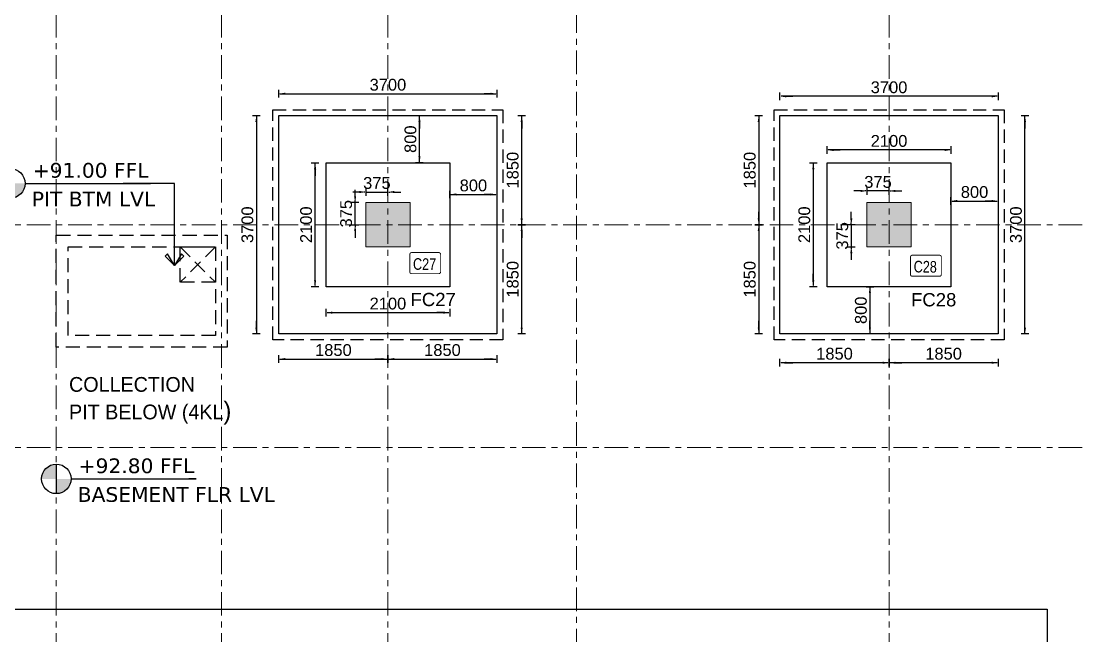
# Model space of a CAD drawing. Extents: x 1878645 to 3043969, y -1160829 to -603973.
# Drawn here: x 2125709 to 2143617, y -673360 to -662941 of the extents above; entities that cross this region are included whole.
import ezdxf
from ezdxf.enums import TextEntityAlignment as Align

# ---------------------------------------------------------------- set-up
doc = ezdxf.new("R2010")
doc.units = 0
doc.header["$LTSCALE"] = 100
doc.header["$PDMODE"] = 66
for name, pattern in [('Center', [50.8, 31.75, -6.35, 6.35, -6.35]), ('Grids', [7, 4, -1, 1, -1]), ('Hidden', [9.525, 6.35, -3.175]), ('HIDDEN2', [4.7625, 3.175, -1.5875]), ('SCHidden', [0.375, 0.25, -0.125])]:
    doc.linetypes.add(name, pattern=pattern)
doc.layers.get('Defpoints').update_dxf_attribs({"lineweight": 0})
for name, color, linetype in [('A-ANNO-LVL', 4, 'Continuous'), ('A-ANNO-TEXT', 8, 'Continuous'), ('A-CUT-ABOE', 150, 'Hidden'), ('A-DIMN-100', 5, 'Continuous'), ('COMMENTS', 30, 'Continuous'), ('Dim', 3, 'Continuous'), ('Footing', 5, 'Continuous'), ('Footing Nos', 4, 'Continuous'), ('PCC', 2, 'Continuous'), ('RETAIN-WALL', 1, 'Continuous')]:
    doc.layers.add(name, color=color, linetype=linetype)
for name, color, linetype, lineweight in [('A-GRID', 8, 'Grids', 0), ('A-WALL-BRCK', 7, 'Continuous', 0), ('ECO COL', 6, 'Continuous', 0), ('Eco_  CNO', 7, 'Continuous', 25)]:
    doc.layers.add(name, color=color, linetype=linetype, lineweight=lineweight)
doc.styles.add('ARIAL', font='arial.ttf')
doc.styles.add('DIM-1', font='ARIALN.TTF')
doc.styles.add('ITA', font='simplex.shx')
doc.styles.add('SC-BBS1', font='SansSerif')
doc.styles.get("Standard").update_dxf_attribs({"font": 'verdana.ttf'})
doc.dimstyles.new('A-150-DIM-EXT_MAIN(FT)', dxfattribs={"dimscale": 0, "dimtxt": 200, "dimasz": 18, "dimexe": 100, "dimexo": 100, "dimgap": 50, "dimtad": 1, "dimdec": 0, "dimdsep": 46, "dimtxsty": 'ARIAL', "dimblk": 'A3', "dimcen": 0.025, "dimse1": 1, "dimse2": 1, "dimclrd": 256, "dimclre": 256, "dimclrt": 7, "dimazin": 2, "dimtfac": 1, "dimtdec": 0, "dimtix": 1, "dimtmove": 2, "dimatfit": 3, "dimldrblk": 'WSA-DOT-100', "dimfxl": 1, "dimtolj": 1, "dimtzin": 0, "dimarcsym": 0})
doc.dimstyles.new('DIM-075', dxfattribs={"dimscale": 75, "dimtxt": 2, "dimasz": 1.5, "dimexe": 0, "dimexo": 0, "dimgap": 0.5, "dimtad": 1, "dimdec": 0, "dimzin": 0, "dimdsep": 46, "dimtxsty": 'Standard', "dimblk": 'TAG-DIM-ARROW', "dimcen": 1, "dimclre": 8, "dimclrt": 7, "dimadec": 0, "dimazin": 0, "dimtfac": 1, "dimtdec": 0, "dimtmove": 0, "dimatfit": 3, "dimldrblk": 'TAG-LED-ARROW', "dimfxl": 1, "dimtfill": 1, "dimtfillclr": 256, "dimtolj": 1, "dimtzin": 0, "dimlwd": -1, "dimlwe": 5, "dimarcsym": 0})

# ---------------------------------------------------------------- blocks, each defined once
blk = doc.blocks.new('A2')
at = {"layer": 'Dim', "linetype": 'ByBlock', "lineweight": -2, "extrusion": (0, 0, -1)}
blk.add_lwpolyline([(6, 0), (12.2, 0)], dxfattribs=at)
blk.add_solid([(6, -1), (0, 0), (6, 1)], dxfattribs=at)
blk = doc.blocks.new('A3')
at = {"layer": 'Dim', "linetype": 'ByBlock', "lineweight": -2}
blk.add_line((0, 3.59), (0, -3.59), dxfattribs=at)
blk.add_blockref('A2', (0, 0), dxfattribs=at)
blk = doc.blocks.new('*D527')
at = {"layer": 'Defpoints', "color": 0, "transparency": 16777216}
for p in [(2131375, -666017), (2131556, -666017), (2131556, -666392)]:
    blk.add_point(p, dxfattribs=at)
at = {"layer": 'Dim', "lineweight": -2, "transparency": 16777216}
for p, q in [((2131375, -665999), (2131375, -665981)), ((2131375, -666392), (2131375, -666017)), ((2131375, -666410), (2131375, -666428))]:
    blk.add_line(p, q, dxfattribs=at)
at = {"layer": 'Dim', "lineweight": -2, "transparency": 16777216, "xscale": 18, "yscale": 18, "zscale": 18}
for p, rotation in [((2131375, -666017), 270), ((2131375, -666392), 90)]:
    blk.add_blockref('A3', p, dxfattribs=dict(at, rotation=rotation))
at = {"layer": 'Dim', "color": 7, "transparency": 16777216, "insert": (2131223, -666205), "char_height": 200, "attachment_point": 5, "rotation": 90, "style": 'ARIAL'}
blk.add_mtext('\\A1;375', dxfattribs=at)
blk = doc.blocks.new('WSA-DOT-100')
at = {"layer": 'A-DIMN-100', "color": 5}
for p, q in [((0, -200), (0, 200)), ((-200, 0), (200, 0))]:
    blk.add_line(p, q, dxfattribs=at)
at = {"layer": 'A-DIMN-100', "color": 1, "const_width": 60}
blk.add_lwpolyline([(-30, 0, 1), (30, 0, 1)], format="xyb", close=True, dxfattribs=at)
blk = doc.blocks.new('*D528')
at = {"layer": 'Defpoints', "color": 0, "transparency": 16777216}
for p in [(2131931, -665837), (2131556, -666017), (2131931, -666017)]:
    blk.add_point(p, dxfattribs=at)
at = {"layer": 'Dim', "lineweight": -2, "transparency": 16777216}
for p, q in [((2131538, -665837), (2131520, -665837)), ((2131556, -665837), (2131931, -665837)), ((2131949, -665837), (2131967, -665837))]:
    blk.add_line(p, q, dxfattribs=at)
at = {"layer": 'Dim', "lineweight": -2, "transparency": 16777216, "xscale": 18, "yscale": 18, "zscale": 18}
blk.add_blockref('A3', (2131556, -665837), dxfattribs=at)
at = {"layer": 'Dim', "lineweight": -2, "transparency": 16777216, "xscale": 18, "yscale": 18, "zscale": 18, "rotation": 180}
blk.add_blockref('A3', (2131931, -665837), dxfattribs=at)
at = {"layer": 'Dim', "color": 7, "transparency": 16777216, "insert": (2131744, -665685), "char_height": 200, "attachment_point": 5, "style": 'ARIAL'}
blk.add_mtext('\\A1;375', dxfattribs=at)
blk = doc.blocks.new('*D374')
at = {"layer": 'Defpoints', "color": 0, "transparency": 16777216}
for p in [(2140056, -665819), (2140056, -666017), (2140431, -666017)]:
    blk.add_point(p, dxfattribs=at)
at = {"layer": 'Dim', "lineweight": -2, "transparency": 16777216}
for p, q in [((2140038, -665819), (2140020, -665819)), ((2140431, -665819), (2140056, -665819)), ((2140449, -665819), (2140467, -665819))]:
    blk.add_line(p, q, dxfattribs=at)
at = {"layer": 'Dim', "lineweight": -2, "transparency": 16777216, "xscale": 18, "yscale": 18, "zscale": 18}
blk.add_blockref('A3', (2140056, -665819), dxfattribs=at)
at = {"layer": 'Dim', "lineweight": -2, "transparency": 16777216, "xscale": 18, "yscale": 18, "zscale": 18, "rotation": 180}
blk.add_blockref('A3', (2140431, -665819), dxfattribs=at)
at = {"layer": 'Dim', "color": 7, "transparency": 16777216, "insert": (2140244, -665667), "char_height": 200, "attachment_point": 5, "style": 'ARIAL'}
blk.add_mtext('\\A1;375', dxfattribs=at)
blk = doc.blocks.new('*D375')
at = {"layer": 'Defpoints', "color": 0, "transparency": 16777216}
for p in [(2140056, -666392), (2139791, -666767), (2140056, -666767)]:
    blk.add_point(p, dxfattribs=at)
at = {"layer": 'Dim', "lineweight": -2, "transparency": 16777216}
for p, q in [((2139791, -666374), (2139791, -666356)), ((2139791, -666392), (2139791, -666767)), ((2139791, -666785), (2139791, -666803))]:
    blk.add_line(p, q, dxfattribs=at)
at = {"layer": 'Dim', "lineweight": -2, "transparency": 16777216, "xscale": 18, "yscale": 18, "zscale": 18}
for p, rotation in [((2139791, -666392), 270), ((2139791, -666767), 90)]:
    blk.add_blockref('A3', p, dxfattribs=dict(at, rotation=rotation))
at = {"layer": 'Dim', "color": 7, "transparency": 16777216, "insert": (2139638, -666580), "char_height": 200, "attachment_point": 5, "rotation": 90, "style": 'ARIAL'}
blk.add_mtext('\\A1;375', dxfattribs=at)
blk = doc.blocks.new('Co')
at = {"const_width": 0.75}
blk.add_lwpolyline([(-12.57, -7.17), (-12.57, 6.59, -0.414214), (-11.07, 8.09), (10.51, 8.09, -0.414214), (12.01, 6.59), (12.01, -7.17, -0.414214), (10.51, -8.67), (-11.07, -8.67, -0.414214)], format="xyb", close=True, dxfattribs=at)
at = {"style": 'ITA', "width": 0.669972}
blk.add_attdef('COL', text='', height=10.5, rotation=0.63804, dxfattribs=at).set_placement((-9.93, -5.51), (8.49, -5.3), align=Align.FIT)
blk = doc.blocks.new('A$Cd0bd59ca')
at = {"layer": 'A-CUT-ABOE', "linetype": 'HIDDEN2', "ltscale": 0.75}
for p, q in [((2100, 1700), (2700, 1100)), ((2700, 1700), (2100, 1100))]:
    blk.add_line(p, q, dxfattribs=at)
for points in [[(0, 1900), (2900, 1900), (2900, 0), (0, 0)], [(200, 1700), (2700, 1700), (2700, 200), (200, 200)], [(2700, 1100), (2100, 1100), (2100, 1700), (2700, 1700)]]:
    blk.add_lwpolyline(points, close=True, dxfattribs=at)
blk = doc.blocks.new('*D651')
at = {"layer": 'Defpoints', "color": 0, "transparency": 16777216}
for p in [(2132981, -665869), (2133781, -665869), (2133781, -665879)]:
    blk.add_point(p, dxfattribs=at)
at = {"layer": 'Dim', "lineweight": -2, "transparency": 16777216}
blk.add_line((2132999, -665879), (2133763, -665879), dxfattribs=at)
at = {"layer": 'Dim', "lineweight": -2, "transparency": 16777216, "xscale": 18, "yscale": 18, "zscale": 18, "rotation": 180}
blk.add_blockref('A3', (2132981, -665879), dxfattribs=at)
at = {"layer": 'Dim', "lineweight": -2, "transparency": 16777216, "xscale": 18, "yscale": 18, "zscale": 18}
blk.add_blockref('A3', (2133781, -665879), dxfattribs=at)
at = {"layer": 'Dim', "color": 7, "transparency": 16777216, "insert": (2133381, -665727), "char_height": 200, "attachment_point": 5, "style": 'ARIAL'}
blk.add_mtext('\\A1;800', dxfattribs=at)
blk = doc.blocks.new('*D652')
at = {"layer": 'Defpoints', "color": 0, "transparency": 16777216}
for p in [(2132466, -664542), (2132471, -664542), (2132471, -665342)]:
    blk.add_point(p, dxfattribs=at)
at = {"layer": 'Dim', "lineweight": -2, "transparency": 16777216}
blk.add_line((2132466, -665324), (2132466, -664560), dxfattribs=at)
at = {"layer": 'Dim', "lineweight": -2, "transparency": 16777216, "xscale": 18, "yscale": 18, "zscale": 18}
for p, rotation in [((2132466, -664542), 90), ((2132466, -665342), 270)]:
    blk.add_blockref('A3', p, dxfattribs=dict(at, rotation=rotation))
at = {"layer": 'Dim', "color": 7, "transparency": 16777216, "insert": (2132314, -664942), "char_height": 200, "attachment_point": 5, "rotation": 90, "style": 'ARIAL'}
blk.add_mtext('\\A1;800', dxfattribs=at)
blk = doc.blocks.new('*D653')
at = {"layer": 'Defpoints', "color": 0, "transparency": 16777216}
for p in [(2130881, -667442), (2132981, -667442), (2132981, -667882)]:
    blk.add_point(p, dxfattribs=at)
at = {"layer": 'Dim', "lineweight": -2, "transparency": 16777216}
blk.add_line((2130899, -667882), (2132963, -667882), dxfattribs=at)
at = {"layer": 'Dim', "lineweight": -2, "transparency": 16777216, "xscale": 18, "yscale": 18, "zscale": 18, "rotation": 180}
blk.add_blockref('A3', (2130881, -667882), dxfattribs=at)
at = {"layer": 'Dim', "lineweight": -2, "transparency": 16777216, "xscale": 18, "yscale": 18, "zscale": 18}
blk.add_blockref('A3', (2132981, -667882), dxfattribs=at)
at = {"layer": 'Dim', "color": 7, "transparency": 16777216, "insert": (2131931, -667729), "char_height": 200, "attachment_point": 5, "style": 'ARIAL'}
blk.add_mtext('\\A1;2100', dxfattribs=at)
blk = doc.blocks.new('*D654')
at = {"layer": 'Defpoints', "color": 0, "transparency": 16777216}
for p in [(2130696, -665342), (2130881, -665342), (2130881, -667442)]:
    blk.add_point(p, dxfattribs=at)
at = {"layer": 'Dim', "lineweight": -2, "transparency": 16777216}
blk.add_line((2130696, -667424), (2130696, -665360), dxfattribs=at)
at = {"layer": 'Dim', "lineweight": -2, "transparency": 16777216, "xscale": 18, "yscale": 18, "zscale": 18}
for p, rotation in [((2130696, -665342), 90), ((2130696, -667442), 270)]:
    blk.add_blockref('A3', p, dxfattribs=dict(at, rotation=rotation))
at = {"layer": 'Dim', "color": 7, "transparency": 16777216, "insert": (2130544, -666392), "char_height": 200, "attachment_point": 5, "rotation": 90, "style": 'ARIAL'}
blk.add_mtext('\\A1;2100', dxfattribs=at)
blk = doc.blocks.new('*D655')
at = {"layer": 'Defpoints', "color": 0, "transparency": 16777216}
for p in [(2130081, -664542), (2129700, -668242), (2130081, -668242)]:
    blk.add_point(p, dxfattribs=at)
at = {"layer": 'Dim', "lineweight": -2, "transparency": 16777216}
blk.add_line((2129700, -664560), (2129700, -668224), dxfattribs=at)
at = {"layer": 'Dim', "lineweight": -2, "transparency": 16777216, "xscale": 18, "yscale": 18, "zscale": 18}
for p, rotation in [((2129700, -664542), 90), ((2129700, -668242), 270)]:
    blk.add_blockref('A3', p, dxfattribs=dict(at, rotation=rotation))
at = {"layer": 'Dim', "color": 7, "transparency": 16777216, "insert": (2129548, -666392), "char_height": 200, "attachment_point": 5, "rotation": 90, "style": 'ARIAL'}
blk.add_mtext('\\A1;3700', dxfattribs=at)
blk = doc.blocks.new('*D656')
at = {"layer": 'Defpoints', "color": 0, "transparency": 16777216}
for p in [(2133781, -664172), (2130081, -664542), (2133781, -664542)]:
    blk.add_point(p, dxfattribs=at)
at = {"layer": 'Dim', "lineweight": -2, "transparency": 16777216}
blk.add_line((2130099, -664172), (2133763, -664172), dxfattribs=at)
at = {"layer": 'Dim', "lineweight": -2, "transparency": 16777216, "xscale": 18, "yscale": 18, "zscale": 18, "rotation": 180}
blk.add_blockref('A3', (2130081, -664172), dxfattribs=at)
at = {"layer": 'Dim', "lineweight": -2, "transparency": 16777216, "xscale": 18, "yscale": 18, "zscale": 18}
blk.add_blockref('A3', (2133781, -664172), dxfattribs=at)
at = {"layer": 'Dim', "color": 7, "transparency": 16777216, "insert": (2131931, -664020), "char_height": 200, "attachment_point": 5, "style": 'ARIAL'}
blk.add_mtext('\\A1;3700', dxfattribs=at)
blk = doc.blocks.new('*D657')
at = {"layer": 'Defpoints', "color": 0, "transparency": 16777216}
for p in [(2130081, -668242), (2131931, -668242), (2131931, -668669)]:
    blk.add_point(p, dxfattribs=at)
at = {"layer": 'Dim', "lineweight": -2, "transparency": 16777216}
blk.add_line((2130099, -668669), (2131913, -668669), dxfattribs=at)
at = {"layer": 'Dim', "lineweight": -2, "transparency": 16777216, "xscale": 18, "yscale": 18, "zscale": 18, "rotation": 180}
blk.add_blockref('A3', (2130081, -668669), dxfattribs=at)
at = {"layer": 'Dim', "lineweight": -2, "transparency": 16777216, "xscale": 18, "yscale": 18, "zscale": 18}
blk.add_blockref('A3', (2131931, -668669), dxfattribs=at)
at = {"layer": 'Dim', "color": 7, "transparency": 16777216, "insert": (2131006, -668517), "char_height": 200, "attachment_point": 5, "style": 'ARIAL'}
blk.add_mtext('\\A1;1850', dxfattribs=at)
blk = doc.blocks.new('*D658')
at = {"layer": 'Defpoints', "color": 0, "transparency": 16777216}
for p in [(2131931, -668242), (2133781, -668242), (2133781, -668669)]:
    blk.add_point(p, dxfattribs=at)
at = {"layer": 'Dim', "lineweight": -2, "transparency": 16777216}
blk.add_line((2131949, -668669), (2133763, -668669), dxfattribs=at)
at = {"layer": 'Dim', "lineweight": -2, "transparency": 16777216, "xscale": 18, "yscale": 18, "zscale": 18, "rotation": 180}
blk.add_blockref('A3', (2131931, -668669), dxfattribs=at)
at = {"layer": 'Dim', "lineweight": -2, "transparency": 16777216, "xscale": 18, "yscale": 18, "zscale": 18}
blk.add_blockref('A3', (2133781, -668669), dxfattribs=at)
at = {"layer": 'Dim', "color": 7, "transparency": 16777216, "insert": (2132856, -668517), "char_height": 200, "attachment_point": 5, "style": 'ARIAL'}
blk.add_mtext('\\A1;1850', dxfattribs=at)
blk = doc.blocks.new('*D659')
at = {"layer": 'Defpoints', "color": 0, "transparency": 16777216}
for p in [(2133781, -666392), (2134200, -666392), (2133781, -668242)]:
    blk.add_point(p, dxfattribs=at)
at = {"layer": 'Dim', "lineweight": -2, "transparency": 16777216}
blk.add_line((2134200, -668224), (2134200, -666410), dxfattribs=at)
at = {"layer": 'Dim', "lineweight": -2, "transparency": 16777216, "xscale": 18, "yscale": 18, "zscale": 18}
for p, rotation in [((2134200, -666392), 90), ((2134200, -668242), 270)]:
    blk.add_blockref('A3', p, dxfattribs=dict(at, rotation=rotation))
at = {"layer": 'Dim', "color": 7, "transparency": 16777216, "insert": (2134048, -667317), "char_height": 200, "attachment_point": 5, "rotation": 90, "style": 'ARIAL'}
blk.add_mtext('\\A1;1850', dxfattribs=at)
blk = doc.blocks.new('*D660')
at = {"layer": 'Defpoints', "color": 0, "transparency": 16777216}
for p in [(2133781, -664542), (2134200, -664542), (2133781, -666392)]:
    blk.add_point(p, dxfattribs=at)
at = {"layer": 'Dim', "lineweight": -2, "transparency": 16777216}
blk.add_line((2134200, -666374), (2134200, -664560), dxfattribs=at)
at = {"layer": 'Dim', "lineweight": -2, "transparency": 16777216, "xscale": 18, "yscale": 18, "zscale": 18}
for p, rotation in [((2134200, -664542), 90), ((2134200, -666392), 270)]:
    blk.add_blockref('A3', p, dxfattribs=dict(at, rotation=rotation))
at = {"layer": 'Dim', "color": 7, "transparency": 16777216, "insert": (2134048, -665467), "char_height": 200, "attachment_point": 5, "rotation": 90, "style": 'ARIAL'}
blk.add_mtext('\\A1;1850', dxfattribs=at)
blk = doc.blocks.new('*D661')
at = {"layer": 'Defpoints', "color": 0, "transparency": 16777216}
for p in [(2139381, -665342), (2139146, -667442), (2139381, -667442)]:
    blk.add_point(p, dxfattribs=at)
at = {"layer": 'Dim', "lineweight": -2, "transparency": 16777216}
blk.add_line((2139146, -665360), (2139146, -667424), dxfattribs=at)
at = {"layer": 'Dim', "lineweight": -2, "transparency": 16777216, "xscale": 18, "yscale": 18, "zscale": 18}
for p, rotation in [((2139146, -665342), 90), ((2139146, -667442), 270)]:
    blk.add_blockref('A3', p, dxfattribs=dict(at, rotation=rotation))
at = {"layer": 'Dim', "color": 7, "transparency": 16777216, "insert": (2138994, -666392), "char_height": 200, "attachment_point": 5, "rotation": 90, "style": 'ARIAL'}
blk.add_mtext('\\A1;2100', dxfattribs=at)
blk = doc.blocks.new('*D662')
at = {"layer": 'Defpoints', "color": 0, "transparency": 16777216}
for p in [(2139381, -665124), (2139381, -665342), (2141481, -665342)]:
    blk.add_point(p, dxfattribs=at)
at = {"layer": 'Dim', "lineweight": -2, "transparency": 16777216}
blk.add_line((2141463, -665124), (2139399, -665124), dxfattribs=at)
at = {"layer": 'Dim', "lineweight": -2, "transparency": 16777216, "xscale": 18, "yscale": 18, "zscale": 18, "rotation": 180}
blk.add_blockref('A3', (2139381, -665124), dxfattribs=at)
at = {"layer": 'Dim', "lineweight": -2, "transparency": 16777216, "xscale": 18, "yscale": 18, "zscale": 18}
blk.add_blockref('A3', (2141481, -665124), dxfattribs=at)
at = {"layer": 'Dim', "color": 7, "transparency": 16777216, "insert": (2140431, -664972), "char_height": 200, "attachment_point": 5, "style": 'ARIAL'}
blk.add_mtext('\\A1;2100', dxfattribs=at)
blk = doc.blocks.new('*D663')
at = {"layer": 'Defpoints', "color": 0, "transparency": 16777216}
for p in [(2141481, -665964), (2142281, -665964), (2142281, -665990)]:
    blk.add_point(p, dxfattribs=at)
at = {"layer": 'Dim', "lineweight": -2, "transparency": 16777216}
blk.add_line((2141499, -665990), (2142263, -665990), dxfattribs=at)
at = {"layer": 'Dim', "lineweight": -2, "transparency": 16777216, "xscale": 18, "yscale": 18, "zscale": 18, "rotation": 180}
blk.add_blockref('A3', (2141481, -665990), dxfattribs=at)
at = {"layer": 'Dim', "lineweight": -2, "transparency": 16777216, "xscale": 18, "yscale": 18, "zscale": 18}
blk.add_blockref('A3', (2142281, -665990), dxfattribs=at)
at = {"layer": 'Dim', "color": 7, "transparency": 16777216, "insert": (2141881, -665838), "char_height": 200, "attachment_point": 5, "style": 'ARIAL'}
blk.add_mtext('\\A1;800', dxfattribs=at)
blk = doc.blocks.new('*D664')
at = {"layer": 'Defpoints', "color": 0, "transparency": 16777216}
for p in [(2140116, -667442), (2140106, -668242), (2140116, -668242)]:
    blk.add_point(p, dxfattribs=at)
at = {"layer": 'Dim', "lineweight": -2, "transparency": 16777216}
blk.add_line((2140106, -667460), (2140106, -668224), dxfattribs=at)
at = {"layer": 'Dim', "lineweight": -2, "transparency": 16777216, "xscale": 18, "yscale": 18, "zscale": 18}
for p, rotation in [((2140106, -667442), 90), ((2140106, -668242), 270)]:
    blk.add_blockref('A3', p, dxfattribs=dict(at, rotation=rotation))
at = {"layer": 'Dim', "color": 7, "transparency": 16777216, "insert": (2139954, -667842), "char_height": 200, "attachment_point": 5, "rotation": 90, "style": 'ARIAL'}
blk.add_mtext('\\A1;800', dxfattribs=at)
blk = doc.blocks.new('*D665')
at = {"layer": 'Defpoints', "color": 0, "transparency": 16777216}
for p in [(2142281, -664542), (2142736, -664542), (2142281, -668242)]:
    blk.add_point(p, dxfattribs=at)
at = {"layer": 'Dim', "lineweight": -2, "transparency": 16777216}
blk.add_line((2142736, -668224), (2142736, -664560), dxfattribs=at)
at = {"layer": 'Dim', "lineweight": -2, "transparency": 16777216, "xscale": 18, "yscale": 18, "zscale": 18}
for p, rotation in [((2142736, -664542), 90), ((2142736, -668242), 270)]:
    blk.add_blockref('A3', p, dxfattribs=dict(at, rotation=rotation))
at = {"layer": 'Dim', "color": 7, "transparency": 16777216, "insert": (2142584, -666392), "char_height": 200, "attachment_point": 5, "rotation": 90, "style": 'ARIAL'}
blk.add_mtext('\\A1;3700', dxfattribs=at)
blk = doc.blocks.new('*D666')
at = {"layer": 'Defpoints', "color": 0, "transparency": 16777216}
for p in [(2138581, -664215), (2138581, -664542), (2142281, -664542)]:
    blk.add_point(p, dxfattribs=at)
at = {"layer": 'Dim', "lineweight": -2, "transparency": 16777216}
blk.add_line((2142263, -664215), (2138599, -664215), dxfattribs=at)
at = {"layer": 'Dim', "lineweight": -2, "transparency": 16777216, "xscale": 18, "yscale": 18, "zscale": 18, "rotation": 180}
blk.add_blockref('A3', (2138581, -664215), dxfattribs=at)
at = {"layer": 'Dim', "lineweight": -2, "transparency": 16777216, "xscale": 18, "yscale": 18, "zscale": 18}
blk.add_blockref('A3', (2142281, -664215), dxfattribs=at)
at = {"layer": 'Dim', "color": 7, "transparency": 16777216, "insert": (2140431, -664063), "char_height": 200, "attachment_point": 5, "style": 'ARIAL'}
blk.add_mtext('\\A1;3700', dxfattribs=at)
blk = doc.blocks.new('*D667')
at = {"layer": 'Defpoints', "color": 0, "transparency": 16777216}
for p in [(2138581, -664542), (2138221, -666392), (2138581, -666392)]:
    blk.add_point(p, dxfattribs=at)
at = {"layer": 'Dim', "lineweight": -2, "transparency": 16777216}
blk.add_line((2138221, -664560), (2138221, -666374), dxfattribs=at)
at = {"layer": 'Dim', "lineweight": -2, "transparency": 16777216, "xscale": 18, "yscale": 18, "zscale": 18}
for p, rotation in [((2138221, -664542), 90), ((2138221, -666392), 270)]:
    blk.add_blockref('A3', p, dxfattribs=dict(at, rotation=rotation))
at = {"layer": 'Dim', "color": 7, "transparency": 16777216, "insert": (2138069, -665467), "char_height": 200, "attachment_point": 5, "rotation": 90, "style": 'ARIAL'}
blk.add_mtext('\\A1;1850', dxfattribs=at)
blk = doc.blocks.new('*D668')
at = {"layer": 'Defpoints', "color": 0, "transparency": 16777216}
for p in [(2138581, -666392), (2138221, -668242), (2138581, -668242)]:
    blk.add_point(p, dxfattribs=at)
at = {"layer": 'Dim', "lineweight": -2, "transparency": 16777216}
blk.add_line((2138221, -666410), (2138221, -668224), dxfattribs=at)
at = {"layer": 'Dim', "lineweight": -2, "transparency": 16777216, "xscale": 18, "yscale": 18, "zscale": 18}
for p, rotation in [((2138221, -666392), 90), ((2138221, -668242), 270)]:
    blk.add_blockref('A3', p, dxfattribs=dict(at, rotation=rotation))
at = {"layer": 'Dim', "color": 7, "transparency": 16777216, "insert": (2138069, -667317), "char_height": 200, "attachment_point": 5, "rotation": 90, "style": 'ARIAL'}
blk.add_mtext('\\A1;1850', dxfattribs=at)
blk = doc.blocks.new('*D669')
at = {"layer": 'Defpoints', "color": 0, "transparency": 16777216}
for p in [(2140431, -668242), (2142281, -668242), (2140431, -668731)]:
    blk.add_point(p, dxfattribs=at)
at = {"layer": 'Dim', "lineweight": -2, "transparency": 16777216}
blk.add_line((2142263, -668731), (2140449, -668731), dxfattribs=at)
at = {"layer": 'Dim', "lineweight": -2, "transparency": 16777216, "xscale": 18, "yscale": 18, "zscale": 18, "rotation": 180}
blk.add_blockref('A3', (2140431, -668731), dxfattribs=at)
at = {"layer": 'Dim', "lineweight": -2, "transparency": 16777216, "xscale": 18, "yscale": 18, "zscale": 18}
blk.add_blockref('A3', (2142281, -668731), dxfattribs=at)
at = {"layer": 'Dim', "color": 7, "transparency": 16777216, "insert": (2141356, -668579), "char_height": 200, "attachment_point": 5, "style": 'ARIAL'}
blk.add_mtext('\\A1;1850', dxfattribs=at)
blk = doc.blocks.new('*D670')
at = {"layer": 'Defpoints', "color": 0, "transparency": 16777216}
for p in [(2138581, -668242), (2140431, -668242), (2138581, -668731)]:
    blk.add_point(p, dxfattribs=at)
at = {"layer": 'Dim', "lineweight": -2, "transparency": 16777216}
blk.add_line((2140413, -668731), (2138599, -668731), dxfattribs=at)
at = {"layer": 'Dim', "lineweight": -2, "transparency": 16777216, "xscale": 18, "yscale": 18, "zscale": 18, "rotation": 180}
blk.add_blockref('A3', (2138581, -668731), dxfattribs=at)
at = {"layer": 'Dim', "lineweight": -2, "transparency": 16777216, "xscale": 18, "yscale": 18, "zscale": 18}
blk.add_blockref('A3', (2140431, -668731), dxfattribs=at)
at = {"layer": 'Dim', "color": 7, "transparency": 16777216, "insert": (2139506, -668579), "char_height": 200, "attachment_point": 5, "style": 'ARIAL'}
blk.add_mtext('\\A1;1850', dxfattribs=at)
blk = doc.blocks.new('TAG - LEVEL SPOT L')
h = blk.add_hatch(color=256)
h.paths.add_polyline_path([(0, 0), (0, 2, 0.414214), (-2, 0)])
h.paths.add_polyline_path([(0, -2, 0.414214), (2, 0), (0, 0)])
for p, q in [((0, 2), (0, -2)), ((2, 0), (17, 0)), ((17, 0), (18, 0)), ((18, 0), (19, 0))]:
    blk.add_line(p, q)
at = {"linetype": 'Center'}
blk.add_line((19, 0), (18, 0), dxfattribs=at)
blk.add_circle((0, 0), 2)
at = {"color": 7}
for tag, p in [('LVL', (3.03, 0.78)), ('HEIGHT', (2.91, -3.11))]:
    blk.add_attdef(tag, p, '', height=2.5, dxfattribs=at)
blk = doc.blocks.new('TAG-DIM-ARROW')
for p, q in [((-1, 0), (0, 0)), ((0, -0.5), (0, 0.5))]:
    blk.add_line(p, q)
at = {"lineweight": 20}
blk.add_line((-0.354, -0.354), (0.354, 0.354), dxfattribs=at)
blk = doc.blocks.new('TAG-LED-ARROW')
blk.add_line((0, 0), (-1, 0))
blk.add_lwpolyline([(-0.707, -0.707), (0, 0), (-0.707, 0.707), (-0.884, 0.53), (0, 0), (-0.884, -0.53)], close=True)
blk = doc.blocks.new('G$C92EAE22F')
at = {"layer": 'RETAIN-WALL', "lineweight": -3}
h = blk.add_hatch(dxfattribs=at)
h.set_pattern_fill('ANSI31', color=11, scale=25)
h.set_pattern_definition([(45, (-2234185.81, 595374.29), (-56.1266008, 56.1266008), [])])
edge = h.paths.add_edge_path()
edge.add_line((33123, 0), (33123, 250))
edge.add_line((33123, 250), (223, 250))
edge.add_line((223, 250), (223, 16250))
edge.add_line((223, 16250), (5523, 16250))
edge.add_line((5523, 16250), (5523, 25850))
edge.add_line((5523, 25850), (28573, 25850))
edge.add_line((28573, 25850), (28573, 28300))
edge.add_line((28573, 28300), (61173, 28300))
edge.add_line((61173, 28300), (61173, 251))
edge.add_line((61173, 251), (50723, 250))
edge.add_line((50723, 250), (50723, 0))
edge.add_line((50723, 0), (61423, 1))
edge.add_line((61423, 1), (61423, 28550))
edge.add_line((61423, 28550), (28323, 28550))
edge.add_line((28323, 28550), (28323, 26100))
edge.add_line((28323, 26100), (5273, 26100))
edge.add_line((5273, 26100), (5273, 16500))
edge.add_line((5273, 16500), (-27, 16500))
edge.add_line((-27, 16500), (-27, 0))
edge.add_line((-27, 0), (33123, 0))

msp = doc.modelspace()

# ---------------------------------------------------------------- hatches: boundary and pattern name
at = {"layer": 'ECO COL'}
h = msp.add_hatch(color=256, dxfattribs=at)
h.dxf.hatch_style = 1
h.paths.add_polyline_path([(2131556.01882, -666017.43132), (2131556.01882, -666767.44013), (2132306.01882, -666767.44013), (2132306.01882, -666017.43132)])
h = msp.add_hatch(color=256, dxfattribs=at)
h.dxf.hatch_style = 1
h.paths.add_polyline_path([(2140056.01882, -666017.43132), (2140056.01882, -666767.44013), (2140806.01882, -666767.44013), (2140806.01882, -666017.43132)])

# ---------------------------------------------------------------- linework, layer by layer
at = {"layer": 'A-GRID'}
for p, q in [((2126306.02485, -647417.03522), (2126306.02485, -682739.87014)), ((2129106.01882, -647417.03522), (2129106.01882, -682739.87014)), ((2131931.01882, -647417.03522), (2131931.01882, -682739.87014)), ((2135131.14109, -682739.87014), (2135131.14109, -647417.03522)), ((2140431.01882, -647417.03522), (2140431.01882, -682739.87014)), ((2157706.18259, -666392.44909), (2088240.36157, -666392.44909)), ((2157706.18259, -670167.45335), (2088240.36157, -670167.45335))]:
    msp.add_line(p, q, dxfattribs=at)
at = {"layer": 'Dim', "color": 40, "true_color": 0xf8d731}
msp.add_lwpolyline([(2092759.38401, -649527.50862), (2100121.76713, -649527.50862), (2100121.76713, -655259.46779), (2108706.96821, -655259.46779), (2108706.96821, -662274.23868), (2118005.25064, -662274.23868), (2118005.25064, -672907.8754), (2143113.65958, -672907.8754), (2143113.65958, -682129.30971), (2091341.96742, -682129.30971), (2091341.96742, -649527.6102), (2092759.38401, -649527.50862)], dxfattribs=at)
at = {"layer": 'ECO COL', "color": 4}
for points in [[(2131556.01882, -666017.43132), (2132306.01882, -666017.43132), (2132306.01882, -666767.44013), (2131556.01882, -666767.44013)], [(2140056.01882, -666017.43132), (2140806.01882, -666017.43132), (2140806.01882, -666767.44013), (2140056.01882, -666767.44013)]]:
    msp.add_lwpolyline(points, close=True, dxfattribs=at)
at = {"layer": 'Footing'}
for points in [[(2130081.01882, -668242.44013), (2130081.01882, -664542.44013), (2133781.01882, -664542.44013), (2133781.01882, -668242.44013)], [(2138581.01882, -668242.43132), (2138581.01882, -664542.43132), (2142281.01882, -664542.43132), (2142281.01882, -668242.43132)], [(2130881.01882, -667442.44013), (2130881.01882, -665342.44013), (2132981.01882, -665342.44013), (2132981.01882, -667442.44013)], [(2139381.01882, -667442.43132), (2139381.01882, -665342.43132), (2141481.01882, -665342.43132), (2141481.01882, -667442.43132)]]:
    msp.add_lwpolyline(points, close=True, dxfattribs=at)
at = {"layer": 'PCC', "linetype": 'SCHidden', "ltscale": 9}
for points in [[(2129981.01882, -668342.44013), (2129981.01882, -664442.44013), (2133881.01882, -664442.44013), (2133881.01882, -668342.44013)], [(2138481.01882, -668342.43132), (2138481.01882, -664442.43132), (2142381.01882, -664442.43132), (2142381.01882, -668342.43132)]]:
    msp.add_lwpolyline(points, close=True, dxfattribs=at)

# ---------------------------------------------------------------- block references
at = {"layer": 'A-ANNO-LVL', "linetype": 'ByBlock'}
ref = msp.add_blockref('TAG - LEVEL SPOT L', (2125527.55949, -665691.54542), dxfattribs=dict(at, xscale=125, yscale=125, zscale=125))
ref.add_attrib('LVL', '+91.00 FFL', (2125906.37056, -665594.13325), dxfattribs={"layer": '0', "color": 7, "height": 250})
ref.add_attrib('HEIGHT', 'PIT BTM LVL', (2125891.05655, -666080.79148), dxfattribs={"layer": '0', "color": 7, "height": 250})
ref = msp.add_blockref('TAG - LEVEL SPOT L', (2126306.02485, -670699.65192), dxfattribs=dict(at, xscale=125, yscale=125, zscale=125))
ref.add_attrib('LVL', '+92.80 FFL', (2126684.83591, -670602.23976), dxfattribs={"layer": '0', "color": 7, "height": 250})
ref.add_attrib('HEIGHT', 'BASEMENT FLR LVL', (2126669.52191, -671088.89799), dxfattribs={"layer": '0', "color": 7, "height": 250})
at = {"layer": 'A-WALL-BRCK'}
msp.add_blockref('A$Cd0bd59ca', (2126306.01899, -668467.4403), dxfattribs=at)
at = {"layer": 'COMMENTS'}
msp.add_blockref('G$C92EAE22F', (2090083.27986, -677467.43425), dxfattribs=at)
at = {"layer": 'Eco_  CNO'}
ref = msp.add_blockref('Co', (2132569.74901, -667048.48858), dxfattribs=dict(at, xscale=-21.30803341128, yscale=21.30803341128, zscale=15.2200238652, rotation=179.9999999999787))
ref.add_attrib('COL', 'C27', dxfattribs={"layer": '0', "height": 196.886229, "rotation": 359.361957392, "style": 'ARIAL', "width": 0.778055}).set_placement((2132355.5695, -667154.86856), (2132748.12951, -667159.24027), align=Align.FIT)
ref = msp.add_blockref('Co', (2141062.16715, -667092.97183), dxfattribs=dict(at, xscale=-21.30803341128, yscale=21.30803341128, zscale=15.2200238652, rotation=179.9999999999787))
ref.add_attrib('COL', 'C28', dxfattribs={"layer": '0', "height": 196.886229, "rotation": 359.361957392, "style": 'ARIAL', "width": 0.778055}).set_placement((2140847.98764, -667199.35181), (2141240.54765, -667203.72352), align=Align.FIT)

# ---------------------------------------------------------------- texts
at = {"layer": 'A-ANNO-TEXT', "insert": (2126522.10895, -668973.10719), "char_height": 300, "width": 3055.2788496, "attachment_point": 1, "style": 'DIM-1'}
msp.add_mtext('\\pxql;{\\fCentury Gothic|b0|i0|c0|p34;\\H0.83333x;COLLECTION \\PPIT BELOW (4KL\\H1.2x;)}', dxfattribs=at)
at = {"layer": 'Footing Nos', "style": 'SC-BBS1'}
for s, p in [('FC27', (2132314.55735, -667546.30356)), ('FC28', (2140803.93182, -667550.24977))]:
    msp.add_text(s, height=225, dxfattribs=at).set_placement(p, align=Align.TOP_LEFT)

# ---------------------------------------------------------------- dimensions: what is measured, and where the dimension line sits
at = {"layer": 'Dim'}
for base, p1, p2, picture, middle in [((2133781.01882, -664172.3134), (2130081.01882, -664542.44013), (2133781.01882, -664542.44013), '*D656', (2131931.01882, -664020.13059)), ((2138581.01882, -664215.21892), (2142281.01882, -664542.43132), (2138581.01882, -664542.43132), '*D666', (2140431.01882, -664063.03611)), ((2139381.01882, -665124.1304), (2141481.01882, -665342.43132), (2139381.01882, -665342.43132), '*D662', (2140431.01882, -664972.01581)), ((2131931.01882, -665836.74332), (2131556.01882, -666017.43132), (2131931.01882, -666017.43132), '*D528', (2131743.51882, -665684.56051)), ((2133781.01882, -665879.06759), (2132981.01882, -665868.86657), (2133781.01882, -665868.86657), '*D651', (2133381.01882, -665726.953)), ((2140056.01882, -665819.45979), (2140431.01882, -666017.43132), (2140056.01882, -666017.43132), '*D374', (2140243.51882, -665667.27698)), ((2142281.01882, -665989.99356), (2141481.01882, -665964.49099), (2142281.01882, -665964.49099), '*D663', (2141881.01882, -665837.87896)), ((2132981.01882, -667881.52916), (2130881.01882, -667442.44013), (2132981.01882, -667442.44013), '*D653', (2131931.01882, -667729.41456)), ((2131931.01882, -668668.92601), (2130081.01882, -668242.44013), (2131931.01882, -668242.44013), '*D657', (2131006.01882, -668516.81142)), ((2133781.01882, -668668.92601), (2131931.01882, -668242.44013), (2133781.01882, -668242.44013), '*D658', (2132856.01882, -668516.81142)), ((2138581.01882, -668730.92785), (2140431.01882, -668242.43132), (2138581.01882, -668242.43132), '*D670', (2139506.01882, -668578.81326)), ((2140431.01882, -668730.92785), (2142281.01882, -668242.43132), (2140431.01882, -668242.43132), '*D669', (2141356.01882, -668578.81326))]:
    dim = msp.add_linear_dim(base=base, p1=p1, p2=p2, dimstyle='A-150-DIM-EXT_MAIN(FT)', override={"dimscale": 1}, dxfattribs=at)
    dim.commit()
    dim.dimension.update_dxf_attribs({"geometry": picture, "text_midpoint": middle})
for base, p1, p2, picture, middle in [((2129699.73119, -668242.44013), (2130081.01882, -664542.44013), (2130081.01882, -668242.44013), '*D655', (2129547.54838, -666392.44013)), ((2132466.31087, -664542.44013), (2132471.41138, -665342.44013), (2132471.41138, -664542.44013), '*D652', (2132314.19627, -664942.44013)), ((2134200.29522, -664542.44013), (2133781.01882, -666392.44909), (2133781.01882, -664542.44013), '*D660', (2134048.18062, -665467.44461)), ((2138221.4615, -666392.43132), (2138581.01882, -664542.43132), (2138581.01882, -666392.43132), '*D667', (2138069.3469, -665467.43132)), ((2142736.02792, -664542.43132), (2142281.01882, -668242.43132), (2142281.01882, -664542.43132), '*D665', (2142583.84511, -666392.43132)), ((2130696.02468, -665342.44013), (2130881.01882, -667442.44013), (2130881.01882, -665342.44013), '*D654', (2130543.91008, -666392.44013)), ((2139146.49061, -667442.43132), (2139381.01882, -665342.43132), (2139381.01882, -667442.43132), '*D661', (2138994.37601, -666392.43132)), ((2131375.14478, -666017.43132), (2131556.01882, -666392.44909), (2131556.01882, -666017.43132), '*D527', (2131222.96197, -666204.9402)), ((2139790.59967, -666767.44013), (2140056.01882, -666392.44909), (2140056.01882, -666767.44013), '*D375', (2139638.41686, -666579.94461)), ((2134200.29671, -666392.44013), (2133781.01882, -668242.44013), (2133781.01882, -666392.44013), '*D659', (2134048.18211, -667317.44013)), ((2138221.46446, -668242.43132), (2138581.01882, -666392.44909), (2138581.01882, -668242.43132), '*D668', (2138069.34986, -667317.4402)), ((2140105.79517, -668242.43132), (2140115.9962, -667442.43132), (2140115.9962, -668242.43132), '*D664', (2139953.68057, -667842.43132))]:
    dim = msp.add_linear_dim(base=base, p1=p1, p2=p2, angle=90, dimstyle='A-150-DIM-EXT_MAIN(FT)', override={"dimscale": 1}, dxfattribs=at)
    dim.commit()
    dim.dimension.update_dxf_attribs({"geometry": picture, "text_midpoint": middle})

# ---------------------------------------------------------------- leaders
at = {"layer": 'A-ANNO-LVL', "linetype": 'ByBlock'}
msp.add_leader([(2128310.43004, -667081.91031), (2128310.43004, -665691.54542), (2127439.85355, -665691.54542)], dimstyle='DIM-075', override={"dimasz": 3, "dimgap": 0.5, "dimtad": 0, "dimfxl": 0.18, "dimtfillclr": 0}, dxfattribs=at)

doc.saveas('drawing.dxf')
